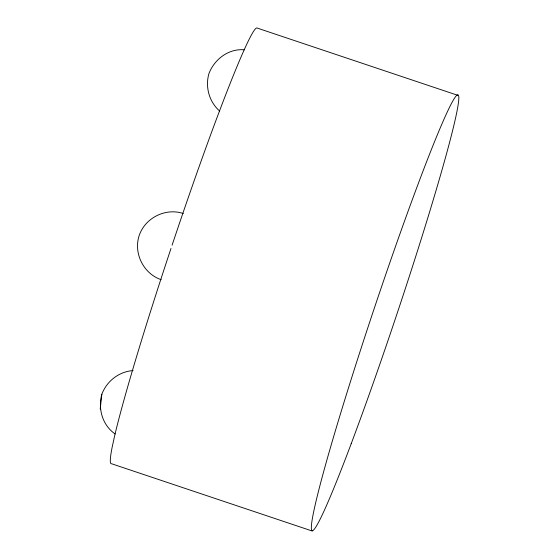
<?xml version="1.0" encoding="UTF-8"?>
<svg xmlns="http://www.w3.org/2000/svg" width="559" height="559" viewBox="0 0 559 559"><rect width="100%" height="100%" fill="white"/><g stroke="black" fill="none" stroke-linecap="round" stroke-linejoin="round"><path stroke-width="0.84" d="M115.147 433.98C102.43 425.28 97.825 408.839 101.829 394.284C106.685 381.154 119.06 371.518 133.091 370.582M101.829 394.284L100.208 409.104M244.262 49.807C228.708 48.388 214.544 59.184 209.01 73.348C204.978 86.715 209.136 101.878 219.659 111.066M183.282 213.496C165.548 207.606 145.137 217.814 139.184 235.514C133.322 253.262 143.488 273.7 161.195 279.696M457.695 95.289L256.847 27.95A229.784 11.648 -71.5 0 0 172.088 245.191M312.313 531.05L111.465 463.711A229.784 11.648 -71.5 0 1 111.968 448.129L114.63 435.831A229.784 11.648 -71.5 0 1 171.005 248.441M351.192 443.734A229.784 11.648 -71.5 0 0 458.792 96.812A229.784 11.648 -71.5 0 0 345.036 398.958A229.784 11.648 -71.5 0 0 351.192 443.734"/></g></svg>
